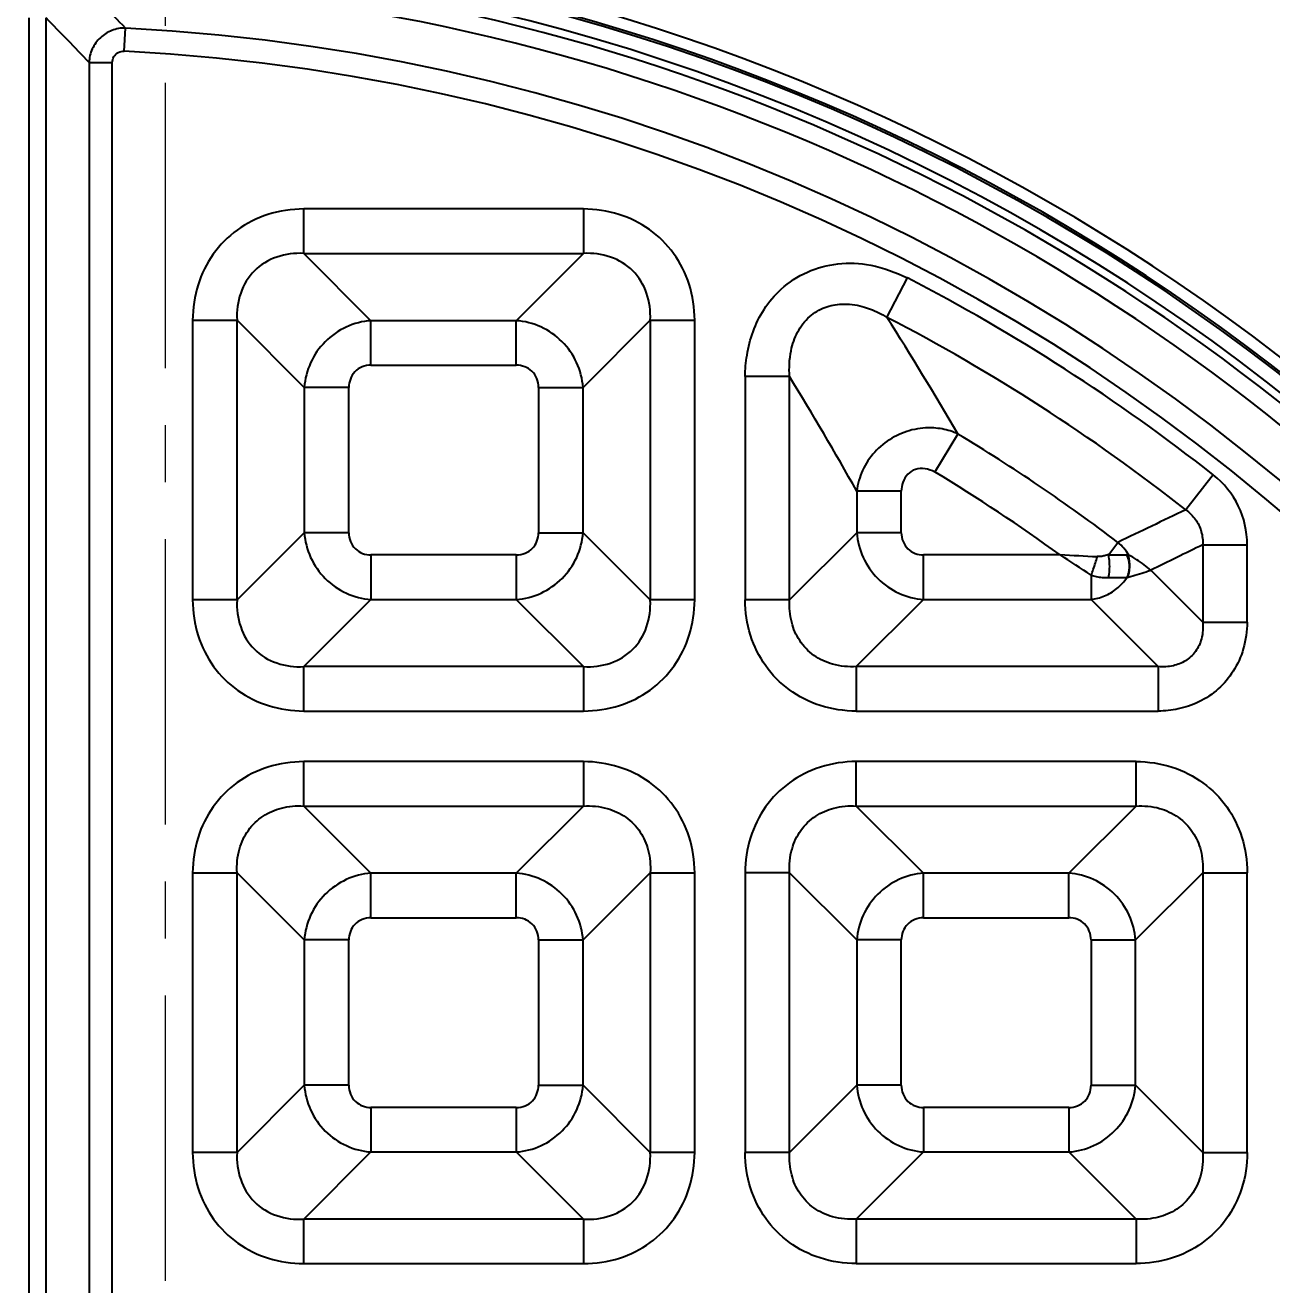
# Model space of a CAD drawing. Header units: millimetres. Extents: x 3054 to 4939, y -1170 to 130.
# Drawn here: x 4605.2 to 4658.5, y -756.1 to -702.3 of the extents above; entities that cross this region are included whole.
import ezdxf

# ---------------------------------------------------------------- set-up
doc = ezdxf.new("R2010")
doc.units = ezdxf.units.MM
doc.header["$LTSCALE"] = 16.335
doc.header["$PDMODE"] = 3
doc.header["$PDSIZE"] = 0.3125
doc.linetypes.add('CENTER', pattern=[0.6, 0.375, -0.075, 0.075, -0.075])
doc.layers.get('0').update_dxf_attribs({"linetype": 'CONTINUOUS'})
doc.layers.get('Defpoints').update_dxf_attribs({"linetype": 'CONTINUOUS'})
doc.layers.add('center', color=1, linetype='CENTER', lineweight=9)
doc.styles.get("Standard").update_dxf_attribs({"font": 'txt', "width": 0.8})
doc.dimstyles.get("Standard").update_dxf_attribs({"dimtxt": 0.15625, "dimasz": 0.1875, "dimexe": 0.125, "dimexo": 0.0625, "dimtad": 0, "dimtih": 1, "dimtoh": 1, "dimdsep": 46, "dimtxsty": 'Standard', "dimcen": 0.09, "dimadec": 0, "dimazin": 0, "dimtp": 0.01, "dimtm": 0.01, "dimtfac": 1, "dimtofl": 0, "dimtmove": 0, "dimatfit": 3, "dimfxl": 0, "dimtolj": 1, "dimarcsym": 0})

# ---------------------------------------------------------------- blocks, each defined once
blk = doc.blocks.new('*D241')
at = {"color": 4, "lineweight": -2}
blk.add_line((4719.639, -743.002), (4780.713, -743.002), dxfattribs=at)
at = {"layer": 'Defpoints', "color": 0}
for p in [(4719.639, -743.002), (4780.713, -743.002), (4611.243, -791.002)]:
    blk.add_point(p, dxfattribs=at)
at = {"color": 6, "insert": (4788.046, -743.002), "char_height": 5, "attachment_point": 5}
blk.add_mtext('\\A1;48.00', dxfattribs=at)
blk = doc.blocks.new('*D242')
at = {"color": 4, "lineweight": -2}
blk.add_line((4697.639, -709.002), (4780.713, -709.002), dxfattribs=at)
at = {"layer": 'Defpoints', "color": 0}
for p in [(4697.639, -709.002), (4780.713, -709.002), (4611.243, -791.002)]:
    blk.add_point(p, dxfattribs=at)
at = {"color": 6, "insert": (4788.046, -709.002), "char_height": 5, "attachment_point": 5}
blk.add_mtext('\\A1;82.00', dxfattribs=at)
blk = doc.blocks.new('*D243')
at = {"color": 4, "lineweight": -2}
blk.add_line((4721.21, -694.001), (4780.713, -694.001), dxfattribs=at)
at = {"layer": 'Defpoints', "color": 0}
for p in [(4721.21, -694.001), (4780.713, -694.001), (4611.243, -791.002)]:
    blk.add_point(p, dxfattribs=at)
at = {"color": 6, "insert": (4788.046, -694.001), "char_height": 5, "attachment_point": 5}
blk.add_mtext('\\A1;97.00', dxfattribs=at)
blk = doc.blocks.new('*D244')
at = {"color": 4, "lineweight": -2}
blk.add_line((4658.639, -680.002), (4780.713, -680.002), dxfattribs=at)
at = {"layer": 'Defpoints', "color": 0}
for p in [(4658.639, -680.002), (4780.713, -680.002), (4611.243, -791.002)]:
    blk.add_point(p, dxfattribs=at)
at = {"color": 6, "insert": (4788.046, -680.002), "char_height": 5, "attachment_point": 5}
blk.add_mtext('\\A1;111.00', dxfattribs=at)
blk = doc.blocks.new('*D245')
at = {"color": 4, "lineweight": -2}
blk.add_line((4615.643, -674.002), (4780.713, -674.002), dxfattribs=at)
at = {"layer": 'Defpoints', "color": 0}
for p in [(4615.643, -674.002), (4780.713, -674.002), (4611.243, -791.002)]:
    blk.add_point(p, dxfattribs=at)
at = {"color": 6, "insert": (4788.713, -674.002), "char_height": 5, "attachment_point": 5}
blk.add_mtext('\\A1;117.00', dxfattribs=at)
blk = doc.blocks.new('*D246')
at = {"color": 4, "lineweight": -2}
for p, q in [((4760.713, -673.002), (4770.713, -667.041)), ((4770.713, -667.041), (4780.713, -667.041)), ((4742.618, -673.002), (4760.713, -673.002))]:
    blk.add_line(p, q, dxfattribs=at)
at = {"layer": 'Defpoints', "color": 0}
for p in [(4780.713, -667.041), (4742.618, -673.002), (4611.243, -791.002)]:
    blk.add_point(p, dxfattribs=at)
at = {"color": 6, "insert": (4788.713, -667.041), "char_height": 5, "attachment_point": 5}
blk.add_mtext('\\A1;118.00', dxfattribs=at)
blk = doc.blocks.new('*D217')
at = {"color": 4, "lineweight": -2}
blk.add_line((4611.243, -642.981), (4611.243, -623.917), dxfattribs=at)
at = {"layer": 'Defpoints', "color": 0}
for p in [(4611.243, -623.917), (4611.243, -642.981), (4611.243, -791.002)]:
    blk.add_point(p, dxfattribs=at)
at = {"color": 6, "insert": (4611.243, -618.917), "char_height": 5, "attachment_point": 5, "rotation": 90}
blk.add_mtext('\\A1;0.00', dxfattribs=at)
blk = doc.blocks.new('*D218')
at = {"color": 4, "lineweight": -2}
for p, q in [((4654.269, -634.173), (4654.269, -624.173)), ((4654.239, -644.173), (4654.269, -634.173)), ((4654.239, -675.602), (4654.239, -644.173))]:
    blk.add_line(p, q, dxfattribs=at)
at = {"layer": 'Defpoints', "color": 0}
for p in [(4654.269, -624.173), (4654.239, -675.602), (4611.243, -791.002)]:
    blk.add_point(p, dxfattribs=at)
at = {"color": 6, "insert": (4654.269, -616.84), "char_height": 5, "attachment_point": 5, "rotation": 90}
blk.add_mtext('\\A1;43.00', dxfattribs=at)
blk = doc.blocks.new('*D252')
at = {"color": 4, "lineweight": -2}
for p, q in [((4693.239, -634.173), (4693.239, -624.173)), ((4694.239, -644.173), (4693.239, -634.173)), ((4694.239, -704.601), (4694.239, -644.173))]:
    blk.add_line(p, q, dxfattribs=at)
at = {"layer": 'Defpoints', "color": 0}
for p in [(4693.239, -624.173), (4694.239, -704.601), (4611.243, -791.002)]:
    blk.add_point(p, dxfattribs=at)
at = {"color": 6, "insert": (4693.239, -616.84), "char_height": 5, "attachment_point": 5, "rotation": 90}
blk.add_mtext('\\A1;83.00', dxfattribs=at)
blk = doc.blocks.new('*D253')
at = {"color": 4, "lineweight": -2}
for p, q in [((4715.239, -634.173), (4715.239, -624.173)), ((4719.239, -644.173), (4715.239, -634.173)), ((4719.239, -738.601), (4719.239, -644.173))]:
    blk.add_line(p, q, dxfattribs=at)
at = {"layer": 'Defpoints', "color": 0}
for p in [(4715.239, -624.173), (4719.239, -738.601), (4611.243, -791.002)]:
    blk.add_point(p, dxfattribs=at)
at = {"color": 6, "insert": (4715.239, -615.84), "char_height": 5, "attachment_point": 5, "rotation": 90}
blk.add_mtext('\\A1;108.00', dxfattribs=at)
blk = doc.blocks.new('*D254')
at = {"color": 4, "lineweight": -2}
blk.add_line((4739.743, -664.202), (4739.743, -624.173), dxfattribs=at)
at = {"layer": 'Defpoints', "color": 0}
for p in [(4739.743, -624.173), (4739.743, -664.202), (4611.243, -791.002)]:
    blk.add_point(p, dxfattribs=at)
at = {"color": 6, "insert": (4739.743, -615.173), "char_height": 5, "attachment_point": 5, "rotation": 90}
blk.add_mtext('\\A1;128.50', dxfattribs=at)
blk = doc.blocks.new('*D222')
at = {"color": 4, "lineweight": -2}
blk.add_line((4502.817, -743.002), (4441.773, -743.002), dxfattribs=at)
at = {"layer": 'Defpoints', "color": 0}
for p in [(4441.773, -743.002), (4502.817, -743.002), (4611.243, -791.002)]:
    blk.add_point(p, dxfattribs=at)
at = {"color": 6, "insert": (4434.439, -743.002), "char_height": 5, "attachment_point": 5}
blk.add_mtext('\\A1;48.00', dxfattribs=at)
blk = doc.blocks.new('*D223')
at = {"color": 4, "lineweight": -2}
blk.add_line((4524.817, -709.002), (4441.773, -709.002), dxfattribs=at)
at = {"layer": 'Defpoints', "color": 0}
for p in [(4441.773, -709.002), (4524.817, -709.002), (4611.243, -791.002)]:
    blk.add_point(p, dxfattribs=at)
at = {"color": 6, "insert": (4434.439, -709.002), "char_height": 5, "attachment_point": 5}
blk.add_mtext('\\A1;82.00', dxfattribs=at)
blk = doc.blocks.new('*D224')
at = {"color": 4, "lineweight": -2}
blk.add_line((4501.275, -694.001), (4441.773, -694.001), dxfattribs=at)
at = {"layer": 'Defpoints', "color": 0}
for p in [(4441.773, -694.001), (4501.275, -694.001), (4611.243, -791.002)]:
    blk.add_point(p, dxfattribs=at)
at = {"color": 6, "insert": (4434.439, -694.001), "char_height": 5, "attachment_point": 5}
blk.add_mtext('\\A1;97.00', dxfattribs=at)
blk = doc.blocks.new('*D225')
at = {"color": 4, "lineweight": -2}
blk.add_line((4563.817, -680.002), (4441.773, -680.002), dxfattribs=at)
at = {"layer": 'Defpoints', "color": 0}
for p in [(4441.773, -680.002), (4563.817, -680.002), (4611.243, -791.002)]:
    blk.add_point(p, dxfattribs=at)
at = {"color": 6, "insert": (4434.439, -680.002), "char_height": 5, "attachment_point": 5}
blk.add_mtext('\\A1;111.00', dxfattribs=at)
blk = doc.blocks.new('*D226')
at = {"color": 4, "lineweight": -2}
blk.add_line((4606.843, -674.002), (4441.773, -674.002), dxfattribs=at)
at = {"layer": 'Defpoints', "color": 0}
for p in [(4441.773, -674.002), (4606.843, -674.002), (4611.243, -791.002)]:
    blk.add_point(p, dxfattribs=at)
at = {"color": 6, "insert": (4433.773, -674.002), "char_height": 5, "attachment_point": 5}
blk.add_mtext('\\A1;117.00', dxfattribs=at)
blk = doc.blocks.new('*D227')
at = {"color": 4, "lineweight": -2}
for p, q in [((4451.773, -667.041), (4441.773, -667.041)), ((4461.773, -673.002), (4451.773, -667.041)), ((4479.867, -673.002), (4461.773, -673.002))]:
    blk.add_line(p, q, dxfattribs=at)
at = {"layer": 'Defpoints', "color": 0}
for p in [(4441.773, -667.041), (4479.867, -673.002), (4611.243, -791.002)]:
    blk.add_point(p, dxfattribs=at)
at = {"color": 6, "insert": (4433.773, -667.041), "char_height": 5, "attachment_point": 5}
blk.add_mtext('\\A1;118.00', dxfattribs=at)
blk = doc.blocks.new('*D233')
at = {"color": 4, "lineweight": -2}
for p, q in [((4568.217, -634.173), (4568.217, -624.173)), ((4568.247, -644.173), (4568.217, -634.173)), ((4568.247, -675.644), (4568.247, -644.173))]:
    blk.add_line(p, q, dxfattribs=at)
at = {"layer": 'Defpoints', "color": 0}
for p in [(4568.217, -624.173), (4568.247, -675.644), (4611.243, -791.002)]:
    blk.add_point(p, dxfattribs=at)
at = {"color": 6, "insert": (4568.217, -616.84), "char_height": 5, "attachment_point": 5, "rotation": 90}
blk.add_mtext('\\A1;43.00', dxfattribs=at)
blk = doc.blocks.new('*D234')
at = {"color": 4, "lineweight": -2}
for p, q in [((4529.217, -634.173), (4529.217, -624.173)), ((4528.247, -644.173), (4529.217, -634.173)), ((4528.247, -704.672), (4528.247, -644.173))]:
    blk.add_line(p, q, dxfattribs=at)
at = {"layer": 'Defpoints', "color": 0}
for p in [(4529.217, -624.173), (4528.247, -704.672), (4611.243, -791.002)]:
    blk.add_point(p, dxfattribs=at)
at = {"color": 6, "insert": (4529.217, -616.84), "char_height": 5, "attachment_point": 5, "rotation": 90}
blk.add_mtext('\\A1;83.00', dxfattribs=at)
blk = doc.blocks.new('*D235')
at = {"color": 4, "lineweight": -2}
for p, q in [((4507.217, -634.173), (4507.217, -624.173)), ((4506.247, -644.173), (4507.217, -634.173)), ((4506.247, -738.601), (4506.247, -644.173))]:
    blk.add_line(p, q, dxfattribs=at)
at = {"layer": 'Defpoints', "color": 0}
for p in [(4507.217, -624.173), (4506.247, -738.601), (4611.243, -791.002)]:
    blk.add_point(p, dxfattribs=at)
at = {"color": 6, "insert": (4507.217, -615.84), "char_height": 5, "attachment_point": 5, "rotation": 90}
blk.add_mtext('\\A1;105.00', dxfattribs=at)
blk = doc.blocks.new('*D236')
at = {"color": 4, "lineweight": -2}
blk.add_line((4482.742, -664.202), (4482.742, -624.173), dxfattribs=at)
at = {"layer": 'Defpoints', "color": 0}
for p in [(4482.742, -624.173), (4482.742, -664.202), (4611.243, -791.002)]:
    blk.add_point(p, dxfattribs=at)
at = {"color": 6, "insert": (4482.742, -615.173), "char_height": 5, "attachment_point": 5, "rotation": 90}
blk.add_mtext('\\A1;128.50', dxfattribs=at)
blk = doc.blocks.new('*D240')
at = {"color": 4, "lineweight": -2}
for p, q in [((4493.943, -636.034), (4493.943, -626.034)), ((4490.742, -646.034), (4493.943, -636.034)), ((4490.742, -781.571), (4490.742, -646.034))]:
    blk.add_line(p, q, dxfattribs=at)
at = {"layer": 'Defpoints', "color": 0}
for p in [(4493.943, -626.034), (4490.742, -781.571), (4611.243, -791.002)]:
    blk.add_point(p, dxfattribs=at)
at = {"color": 6, "insert": (4493.943, -617.368), "char_height": 5, "attachment_point": 5, "rotation": 90}
blk.add_mtext('\\A1;120.50', dxfattribs=at)
blk = doc.blocks.new('*D260')
at = {"color": 4, "lineweight": -2}
blk.add_line((4724.743, -781.571), (4724.743, -624.743), dxfattribs=at)
at = {"layer": 'Defpoints', "color": 0}
for p in [(4724.743, -624.743), (4724.743, -781.571), (4611.243, -791.001)]:
    blk.add_point(p, dxfattribs=at)
at = {"color": 6, "insert": (4724.743, -616.409), "char_height": 5, "attachment_point": 5, "rotation": 90}
blk.add_mtext('\\A1;113.50', dxfattribs=at)

msp = doc.modelspace()

# ---------------------------------------------------------------- linework, layer by layer
at = {"color": 6, "linetype": 'Continuous'}
for p, q in [((4605.397, -701.95), (4605.395, -781.113)), ((4606.138, -781.113), (4606.137, -701.95)), ((4609.475, -703.373), (4609.525, -702.384)), ((4607.972, -703.86), (4608.962, -703.86)), ((4607.972, -703.86), (4607.973, -705.348)), ((4608.962, -779.278), (4608.962, -703.86)), ((4607.973, -705.348), (4607.974, -779.278)), ((4617.149, -712.017), (4617.149, -710.117)), ((4629.106, -710.117), (4617.149, -710.117)), ((4629.106, -710.117), (4629.106, -712.017)), ((4617.149, -712.017), (4620.022, -714.89)), ((4617.149, -712.017), (4629.106, -712.017)), ((4626.233, -714.89), (4629.106, -712.017)), ((4642.076, -714.749), (4642.949, -713.061)), ((4612.398, -714.868), (4612.398, -726.826)), ((4612.398, -714.868), (4614.298, -714.868)), ((4614.298, -726.826), (4614.298, -714.868)), ((4617.171, -717.741), (4614.298, -714.868)), ((4620.022, -716.791), (4620.022, -714.89)), ((4626.233, -714.89), (4620.022, -714.89)), ((4626.233, -716.791), (4626.233, -714.89)), ((4631.957, -714.868), (4629.084, -717.741)), ((4631.957, -714.868), (4631.957, -726.826)), ((4631.957, -714.868), (4633.858, -714.868)), ((4633.858, -726.826), (4633.858, -714.868)), ((4620.022, -716.791), (4626.233, -716.791)), ((4636.015, -717.281), (4636.015, -726.826)), ((4637.916, -717.281), (4636.015, -717.281)), ((4637.916, -726.826), (4637.916, -717.281)), ((4617.171, -717.741), (4617.171, -723.953)), ((4619.072, -717.741), (4617.171, -717.741)), ((4619.072, -723.953), (4619.072, -717.741)), ((4627.184, -717.741), (4627.184, -723.953)), ((4627.184, -717.741), (4629.084, -717.741)), ((4629.084, -723.953), (4629.084, -717.741)), ((4644.129, -721.362), (4645.109, -719.734)), ((4656.026, -721.484), (4654.85, -722.977)), ((4640.789, -722.176), (4640.789, -723.953)), ((4642.689, -722.176), (4640.789, -722.176)), ((4642.689, -723.953), (4642.689, -722.176)), ((4614.298, -726.826), (4617.171, -723.953)), ((4619.072, -723.953), (4617.171, -723.953)), ((4627.184, -723.953), (4629.084, -723.953)), ((4629.084, -723.953), (4631.957, -726.826)), ((4637.916, -726.826), (4640.789, -723.953)), ((4642.689, -723.953), (4640.789, -723.953)), ((4651.557, -724.883), (4651.949, -724.366)), ((4655.575, -724.47), (4655.575, -727.776)), ((4655.575, -724.47), (4657.475, -724.47)), ((4657.475, -727.776), (4657.475, -724.47)), ((4620.022, -724.903), (4620.022, -726.803)), ((4626.233, -724.903), (4620.022, -724.903)), ((4626.233, -724.903), (4626.233, -726.803)), ((4643.639, -726.803), (4643.639, -724.903)), ((4649.482, -724.903), (4643.639, -724.903)), ((4653.355, -725.556), (4655.575, -727.776)), ((4650.801, -725.77), (4650.801, -726.803)), ((4652.331, -725.88), (4651.542, -725.88)), ((4620.022, -726.803), (4617.149, -729.676)), ((4620.022, -726.803), (4626.233, -726.803)), ((4629.106, -729.676), (4626.233, -726.803)), ((4643.639, -726.803), (4640.766, -729.676)), ((4643.639, -726.803), (4650.801, -726.803)), ((4653.674, -729.676), (4650.801, -726.803)), ((4614.298, -726.826), (4612.398, -726.826)), ((4633.858, -726.826), (4631.957, -726.826)), ((4637.916, -726.826), (4636.015, -726.826)), ((4655.575, -727.776), (4657.475, -727.776)), ((4617.149, -731.577), (4617.149, -729.676)), ((4629.106, -729.676), (4617.149, -729.676)), ((4629.106, -729.676), (4629.106, -731.577)), ((4640.766, -729.676), (4640.766, -731.577)), ((4653.674, -729.676), (4640.766, -729.676)), ((4653.674, -729.676), (4653.674, -731.577)), ((4617.149, -731.577), (4629.106, -731.577)), ((4640.766, -731.577), (4653.674, -731.577)), ((4617.149, -735.635), (4617.149, -733.734)), ((4629.106, -733.734), (4617.149, -733.734)), ((4629.106, -733.734), (4629.106, -735.635)), ((4640.766, -735.635), (4640.766, -733.734)), ((4652.724, -733.734), (4640.766, -733.734)), ((4652.724, -735.635), (4652.724, -733.734)), ((4617.149, -735.635), (4620.022, -738.508)), ((4617.149, -735.635), (4629.106, -735.635)), ((4626.233, -738.508), (4629.106, -735.635)), ((4640.766, -735.635), (4652.724, -735.635)), ((4640.766, -735.635), (4643.639, -738.508)), ((4649.851, -738.508), (4652.724, -735.635)), ((4612.398, -738.486), (4612.398, -750.443)), ((4612.398, -738.486), (4614.298, -738.486)), ((4614.298, -750.443), (4614.298, -738.486)), ((4617.171, -741.359), (4614.298, -738.486)), ((4620.022, -740.408), (4620.022, -738.508)), ((4626.233, -738.508), (4620.022, -738.508)), ((4626.233, -740.408), (4626.233, -738.508)), ((4631.957, -738.486), (4629.084, -741.359)), ((4631.957, -738.486), (4631.957, -750.443)), ((4631.957, -738.486), (4633.858, -738.486)), ((4633.858, -750.443), (4633.858, -738.486)), ((4636.015, -738.486), (4636.015, -750.443)), ((4637.916, -738.486), (4636.015, -738.486)), ((4637.916, -750.443), (4637.916, -738.486)), ((4640.789, -741.359), (4637.916, -738.486)), ((4643.639, -740.408), (4643.639, -738.508)), ((4649.851, -738.508), (4643.639, -738.508)), ((4649.851, -740.408), (4649.851, -738.508)), ((4655.575, -738.486), (4652.702, -741.359)), ((4655.575, -738.486), (4655.575, -750.443)), ((4655.575, -738.486), (4657.475, -738.486)), ((4657.475, -750.443), (4657.475, -738.486)), ((4620.022, -740.408), (4626.233, -740.408)), ((4643.639, -740.408), (4649.851, -740.408)), ((4617.171, -741.359), (4617.171, -747.57)), ((4619.072, -741.359), (4617.171, -741.359)), ((4619.072, -747.57), (4619.072, -741.359)), ((4627.184, -741.359), (4627.184, -747.57)), ((4627.184, -741.359), (4629.084, -741.359)), ((4629.084, -747.57), (4629.084, -741.359)), ((4640.789, -741.359), (4640.789, -747.57)), ((4642.689, -741.359), (4640.789, -741.359)), ((4642.689, -747.57), (4642.689, -741.359)), ((4650.801, -741.359), (4650.801, -747.57)), ((4650.801, -741.359), (4652.702, -741.359)), ((4652.702, -747.57), (4652.702, -741.359)), ((4614.298, -750.443), (4617.171, -747.57)), ((4619.072, -747.57), (4617.171, -747.57)), ((4627.184, -747.57), (4629.084, -747.57)), ((4629.084, -747.57), (4631.957, -750.443)), ((4637.916, -750.443), (4640.789, -747.57)), ((4642.689, -747.57), (4640.789, -747.57)), ((4650.801, -747.57), (4652.702, -747.57)), ((4652.702, -747.57), (4655.575, -750.443)), ((4620.022, -748.52), (4620.022, -750.421)), ((4626.233, -748.52), (4620.022, -748.52)), ((4626.233, -748.52), (4626.233, -750.421)), ((4643.639, -748.52), (4643.639, -750.421)), ((4649.851, -748.52), (4643.639, -748.52)), ((4649.851, -748.52), (4649.851, -750.421)), ((4614.298, -750.443), (4612.398, -750.443)), ((4620.022, -750.421), (4617.149, -753.294)), ((4620.022, -750.421), (4626.233, -750.421)), ((4629.106, -753.294), (4626.233, -750.421)), ((4633.858, -750.443), (4631.957, -750.443)), ((4637.916, -750.443), (4636.015, -750.443)), ((4643.639, -750.421), (4640.766, -753.294)), ((4643.639, -750.421), (4649.851, -750.421)), ((4652.724, -753.294), (4649.851, -750.421)), ((4655.575, -750.443), (4657.475, -750.443)), ((4617.149, -755.194), (4617.149, -753.294)), ((4629.106, -753.294), (4617.149, -753.294)), ((4629.106, -753.294), (4629.106, -755.194)), ((4640.766, -753.294), (4640.766, -755.194)), ((4652.724, -753.294), (4640.766, -753.294)), ((4652.724, -753.294), (4652.724, -755.194)), ((4617.149, -755.194), (4629.106, -755.194)), ((4640.766, -755.194), (4652.724, -755.194))]:
    msp.add_line(p, q, dxfattribs=at)
for centre, radius, start, end in [((4611.269, -785.971), 102.28, 28.91984, 173.84027), ((4611.269, -785.971), 102.395, 28.92651, 170.47427), ((4611.269, -785.971), 101.778, 28.91317, 173.80147), ((4611.269, -785.971), 100.622, 28.40074, 331.59927), ((4611.269, -785.971), 100.12, 28.40075, 331.59926), ((4611.269, -785.971), 100.057, 28.37938, 331.62062), ((4611.269, -785.971), 98.859, 28.37934, 331.62065), ((4605.239, -785.971), 87.818, 27.48882, 137.56344), ((4605.239, -785.971), 87.224, 13.52978, 137.63947), ((4605.239, -785.971), 87.317, 27.48942, 137.56349), ((4605.239, -785.971), 86.622, 13.52978, 137.63811), ((4605.239, -785.971), 86.271, 1.61975, 88.38025), ((4439.077, -867.237), 237.127, 44.04396, 44.68981), ((4605.239, -785.971), 85.531, 1.61975, 88.38025), ((4441.27, -862.237), 229.942, 43.53297, 44.19288), ((4605.239, -785.971), 83.696, 2.93582, 87.06418), ((4605.239, -785.971), 82.706, 2.93582, 87.06418), ((4605.239, -785.971), 82.085, 51.77764, 62.65107), ((4488.741, -811.482), 181.298, 30.4021, 32.24624), ((4605.239, -785.971), 80.184, 51.77762, 62.65109), ((4487.72, -808.728), 175.844, 29.48605, 31.3354), ((4605.239, -785.971), 77.311, 52.82949, 58.9546), ((4605.239, -785.971), 75.411, 54.07664, 58.95453), ((4653.685, -724.464), 3.79, 359.9187, 51.8612), ((4812.728, -1056.348), 368.866, 115.34136, 115.84092), ((4650.58, -725.985), 2.121, 30.4873, 49.7695), ((4585.409, -823.71), 117.764, 56.27009, 57.03816), ((4634.786, -1006.002), 281.483, 86.68526, 87.00721)]:
    msp.add_arc(centre, radius, start, end, dxfattribs=at)
for points, knots in [([(4609.525, -702.384), (4609.331, -702.379), (4608.935, -702.449), (4608.429, -702.773), (4608.071, -703.261), (4607.977, -703.66), (4607.972, -703.86)], [0, 0, 0, 0, 0.247277, 0.495788, 0.746172, 1, 1, 1, 1]), ([(4608.962, -703.86), (4608.966, -703.772), (4609.008, -703.595), (4609.209, -703.405), (4609.387, -703.372), (4609.475, -703.373)], [0, 0, 0, 0, 0.33623, 0.664902, 1, 1, 1, 1]), ([(4617.149, -710.117), (4616.631, -710.126), (4615.617, -710.268), (4614.259, -710.95), (4613.213, -712.006), (4612.546, -713.357), (4612.406, -714.359), (4612.398, -714.868)], [0, 0, 0, 0, 0.208153, 0.404601, 0.600135, 0.79522, 1, 1, 1, 1]), ([(4633.858, -714.868), (4633.848, -714.35), (4633.706, -713.336), (4633.025, -711.978), (4631.968, -710.932), (4630.618, -710.265), (4629.616, -710.125), (4629.106, -710.117)], [0, 0, 0, 0, 0.208153, 0.404601, 0.600135, 0.79522, 1, 1, 1, 1]), ([(4617.149, -712.017), (4616.761, -711.994), (4615.984, -712.091), (4614.969, -712.688), (4614.372, -713.703), (4614.275, -714.48), (4614.298, -714.868)], [0, 0, 0, 0, 0.254794, 0.500003, 0.745227, 1, 1, 1, 1]), ([(4631.957, -714.868), (4631.98, -714.48), (4631.883, -713.703), (4631.286, -712.688), (4630.271, -712.091), (4629.494, -711.994), (4629.106, -712.017)], [0, 0, 0, 0, 0.254794, 0.500003, 0.745227, 1, 1, 1, 1]), ([(4636.015, -717.281), (4636.012, -716.972), (4636.078, -716.32), (4636.323, -715.34), (4636.795, -714.363), (4637.564, -713.454), (4638.648, -712.746), (4639.986, -712.392), (4641.48, -712.454), (4642.449, -712.823), (4642.949, -713.061)], [0, 0, 0, 0, 0.093517, 0.197593, 0.304664, 0.419474, 0.554208, 0.690232, 0.832368, 1, 1, 1, 1]), ([(4637.916, -717.28), (4637.888, -716.911), (4637.913, -716.252), (4638.216, -715.361), (4638.717, -714.697), (4639.4, -714.286), (4640.192, -714.136), (4640.737, -714.209), (4641.021, -714.283)], [0, 0, 0, 0, 0.214701, 0.377134, 0.539997, 0.686366, 0.829361, 1, 1, 1, 1]), ([(4641.021, -714.283), (4641.139, -714.315), (4641.378, -714.393), (4641.732, -714.549), (4641.962, -714.677), (4642.076, -714.748)], [0, 0, 0, 0, 0.317383, 0.650063, 1, 1, 1, 1]), ([(4620.022, -714.89), (4619.659, -714.915), (4618.935, -715.102), (4618.021, -715.743), (4617.382, -716.657), (4617.196, -717.379), (4617.171, -717.741)], [0, 0, 0, 0, 0.249666, 0.500527, 0.751123, 1, 1, 1, 1]), ([(4629.084, -717.741), (4629.059, -717.378), (4628.872, -716.654), (4628.232, -715.74), (4627.318, -715.101), (4626.595, -714.915), (4626.233, -714.89)], [0, 0, 0, 0, 0.249665, 0.500526, 0.751122, 1, 1, 1, 1]), ([(4620.022, -716.791), (4619.893, -716.791), (4619.638, -716.842), (4619.315, -717.053), (4619.119, -717.375), (4619.072, -717.62), (4619.072, -717.741)], [0, 0, 0, 0, 0.259809, 0.509834, 0.755075, 1, 1, 1, 1]), ([(4627.184, -717.741), (4627.184, -717.612), (4627.132, -717.357), (4626.921, -717.035), (4626.599, -716.838), (4626.355, -716.791), (4626.233, -716.791)], [0, 0, 0, 0, 0.259809, 0.509834, 0.755075, 1, 1, 1, 1]), ([(4644.078, -719.475), (4643.767, -719.456), (4643.133, -719.516), (4642.255, -719.879), (4641.519, -720.479), (4640.993, -721.264), (4640.823, -721.87), (4640.789, -722.176)], [0, 0, 0, 0, 0.200603, 0.401582, 0.603036, 0.802601, 1, 1, 1, 1]), ([(4645.11, -719.733), (4645.002, -719.684), (4644.779, -719.598), (4644.433, -719.511), (4644.197, -719.483), (4644.078, -719.475)], [0, 0, 0, 0, 0.333583, 0.66661, 1, 1, 1, 1]), ([(4644.129, -721.362), (4643.997, -721.293), (4643.72, -721.195), (4643.291, -721.214), (4642.932, -721.433), (4642.743, -721.788), (4642.69, -722.049), (4642.689, -722.176)], [0, 0, 0, 0, 0.221108, 0.423873, 0.613866, 0.812498, 1, 1, 1, 1]), ([(4654.85, -722.977), (4655.007, -723.088), (4655.286, -723.362), (4655.541, -723.889), (4655.584, -724.277), (4655.575, -724.47)], [0, 0, 0, 0, 0.335095, 0.664857, 1, 1, 1, 1]), ([(4617.171, -723.953), (4617.196, -724.315), (4617.383, -725.04), (4618.024, -725.954), (4618.937, -726.592), (4619.66, -726.779), (4620.022, -726.803)], [0, 0, 0, 0, 0.249667, 0.500527, 0.751123, 1, 1, 1, 1]), ([(4619.072, -723.953), (4619.072, -724.081), (4619.123, -724.336), (4619.334, -724.659), (4619.656, -724.856), (4619.9, -724.903), (4620.022, -724.903)], [0, 0, 0, 0, 0.259809, 0.509835, 0.755075, 1, 1, 1, 1]), ([(4626.233, -726.803), (4626.596, -726.779), (4627.32, -726.592), (4628.234, -725.951), (4628.873, -725.037), (4629.059, -724.314), (4629.084, -723.953)], [0, 0, 0, 0, 0.249668, 0.500529, 0.751126, 1, 1, 1, 1]), ([(4626.233, -724.903), (4626.362, -724.903), (4626.617, -724.851), (4626.94, -724.64), (4627.137, -724.319), (4627.184, -724.074), (4627.184, -723.953)], [0, 0, 0, 0, 0.259809, 0.509834, 0.755075, 1, 1, 1, 1]), ([(4640.789, -723.953), (4640.813, -724.315), (4641, -725.04), (4641.641, -725.954), (4642.555, -726.592), (4643.278, -726.779), (4643.639, -726.803)], [0, 0, 0, 0, 0.24967, 0.500529, 0.751124, 1, 1, 1, 1]), ([(4642.689, -723.953), (4642.689, -724.081), (4642.741, -724.336), (4642.951, -724.659), (4643.273, -724.856), (4643.518, -724.903), (4643.639, -724.903)], [0, 0, 0, 0, 0.259809, 0.509834, 0.755075, 1, 1, 1, 1]), ([(4650.801, -725.771), (4650.835, -725.689), (4650.901, -725.515), (4650.988, -725.255), (4651.039, -725.076), (4651.062, -724.99)], [0, 0, 0, 0, 0.320663, 0.676493, 1, 1, 1, 1]), ([(4651.557, -724.883), (4651.496, -724.893), (4651.389, -724.941), (4651.222, -724.972), (4651.114, -724.978), (4651.061, -724.976)], [0, 0, 0, 0, 0.365618, 0.685762, 1, 1, 1, 1]), ([(4651.542, -725.88), (4651.566, -725.777), (4651.597, -725.559), (4651.598, -725.23), (4651.567, -725.009), (4651.542, -724.903)], [0, 0, 0, 0, 0.322186, 0.667533, 1, 1, 1, 1]), ([(4651.542, -724.903), (4651.646, -724.903), (4651.839, -724.903), (4652.101, -724.903), (4652.26, -724.903), (4652.331, -724.903)], [0, 0, 0, 0, 0.394918, 0.733122, 1, 1, 1, 1]), ([(4652.33, -725.882), (4652.359, -725.822), (4652.407, -725.696), (4652.443, -725.494), (4652.443, -725.289), (4652.406, -725.088), (4652.358, -724.961), (4652.329, -724.901)], [0, 0, 0, 0, 0.197204, 0.398595, 0.601493, 0.802995, 1, 1, 1, 1]), ([(4652.407, -724.909), (4652.399, -724.907), (4652.382, -724.903), (4652.356, -724.901), (4652.339, -724.902), (4652.331, -724.903)], [0, 0, 0, 0, 0.339855, 0.671201, 1, 1, 1, 1]), ([(4652.368, -725.856), (4652.391, -725.796), (4652.426, -725.671), (4652.453, -725.481), (4652.456, -725.29), (4652.437, -725.101), (4652.408, -724.977), (4652.389, -724.917)], [0, 0, 0, 0, 0.202659, 0.403244, 0.60264, 0.801403, 1, 1, 1, 1]), ([(4653.355, -725.556), (4653.265, -725.473), (4653.069, -725.314), (4652.751, -725.1), (4652.524, -724.971), (4652.407, -724.909)], [0, 0, 0, 0, 0.320014, 0.655525, 1, 1, 1, 1]), ([(4653.355, -725.556), (4653.29, -725.584), (4652.973, -725.706), (4652.645, -725.798), (4652.383, -725.862)], [0, 0, 0, 0, 0.20777, 1, 1, 1, 1]), ([(4651.542, -725.88), (4651.457, -725.883), (4651.288, -725.881), (4651.038, -725.849), (4650.877, -725.801), (4650.801, -725.77)], [0, 0, 0, 0, 0.337571, 0.67219, 1, 1, 1, 1]), ([(4650.801, -726.803), (4650.997, -726.782), (4651.393, -726.678), (4651.924, -726.36), (4652.211, -726.052), (4652.331, -725.88)], [0, 0, 0, 0, 0.322845, 0.657934, 1, 1, 1, 1]), ([(4612.398, -726.826), (4612.407, -727.343), (4612.549, -728.357), (4613.231, -729.715), (4614.287, -730.761), (4615.638, -731.428), (4616.639, -731.569), (4617.149, -731.577)], [0, 0, 0, 0, 0.208153, 0.404601, 0.600135, 0.79522, 1, 1, 1, 1]), ([(4614.298, -726.826), (4614.275, -727.213), (4614.372, -727.99), (4614.969, -729.005), (4615.984, -729.602), (4616.761, -729.699), (4617.149, -729.676)], [0, 0, 0, 0, 0.254794, 0.500003, 0.745227, 1, 1, 1, 1]), ([(4629.106, -731.577), (4629.624, -731.568), (4630.638, -731.426), (4631.996, -730.744), (4633.042, -729.688), (4633.709, -728.337), (4633.85, -727.335), (4633.858, -726.826)], [0, 0, 0, 0, 0.208153, 0.404601, 0.600135, 0.79522, 1, 1, 1, 1]), ([(4629.106, -729.676), (4629.494, -729.7), (4630.271, -729.602), (4631.286, -729.005), (4631.883, -727.99), (4631.98, -727.213), (4631.957, -726.826)], [0, 0, 0, 0, 0.254794, 0.500003, 0.745227, 1, 1, 1, 1]), ([(4640.766, -731.577), (4640.244, -731.577), (4639.223, -731.422), (4637.867, -730.738), (4636.825, -729.683), (4636.163, -728.338), (4636.015, -727.335), (4636.015, -726.826)], [0, 0, 0, 0, 0.209973, 0.407076, 0.600298, 0.795169, 1, 1, 1, 1]), ([(4640.766, -729.676), (4640.428, -729.696), (4639.782, -729.639), (4638.926, -729.241), (4638.307, -728.598), (4637.946, -727.76), (4637.896, -727.145), (4637.916, -726.826)], [0, 0, 0, 0, 0.221646, 0.414002, 0.605103, 0.790659, 1, 1, 1, 1]), ([(4657.475, -727.776), (4657.464, -728.16), (4657.371, -728.899), (4656.927, -729.881), (4656.266, -730.666), (4655.443, -731.214), (4654.554, -731.509), (4653.958, -731.581), (4653.674, -731.577)], [0, 0, 0, 0, 0.192981, 0.368447, 0.533532, 0.701789, 0.85754, 1, 1, 1, 1]), ([(4655.575, -727.776), (4655.595, -728.012), (4655.568, -728.458), (4655.3, -729.047), (4654.862, -729.453), (4654.296, -729.675), (4653.888, -729.695), (4653.674, -729.676)], [0, 0, 0, 0, 0.229386, 0.422259, 0.611969, 0.792321, 1, 1, 1, 1]), ([(4617.149, -733.734), (4616.631, -733.743), (4615.617, -733.885), (4614.259, -734.567), (4613.213, -735.623), (4612.546, -736.974), (4612.406, -737.976), (4612.398, -738.486)], [0, 0, 0, 0, 0.20814, 0.404556, 0.600101, 0.795212, 1, 1, 1, 1]), ([(4633.858, -738.486), (4633.848, -737.968), (4633.706, -736.953), (4633.024, -735.595), (4631.968, -734.549), (4630.617, -733.883), (4629.616, -733.742), (4629.106, -733.734)], [0, 0, 0, 0, 0.208187, 0.404674, 0.600207, 0.795238, 1, 1, 1, 1]), ([(4640.766, -733.734), (4640.248, -733.734), (4639.229, -733.887), (4637.87, -734.57), (4636.822, -735.631), (4636.162, -736.979), (4636.015, -737.98), (4636.015, -738.486)], [0, 0, 0, 0, 0.208218, 0.406157, 0.601012, 0.796759, 1, 1, 1, 1]), ([(4652.724, -733.734), (4653.246, -733.734), (4654.268, -733.889), (4655.623, -734.573), (4656.665, -735.628), (4657.327, -736.973), (4657.475, -737.976), (4657.475, -738.486)], [0, 0, 0, 0, 0.209973, 0.407076, 0.600298, 0.795169, 1, 1, 1, 1]), ([(4614.298, -738.486), (4614.278, -738.147), (4614.335, -737.501), (4614.734, -736.644), (4615.377, -736.026), (4616.215, -735.665), (4616.829, -735.616), (4617.149, -735.635)], [0, 0, 0, 0, 0.221835, 0.414242, 0.605288, 0.790745, 1, 1, 1, 1]), ([(4629.106, -735.635), (4629.445, -735.615), (4630.091, -735.672), (4630.947, -736.071), (4631.566, -736.714), (4631.927, -737.552), (4631.976, -738.166), (4631.957, -738.486)], [0, 0, 0, 0, 0.221836, 0.414242, 0.605288, 0.790746, 1, 1, 1, 1]), ([(4637.916, -738.486), (4637.895, -738.147), (4637.952, -737.502), (4638.351, -736.645), (4638.994, -736.027), (4639.832, -735.665), (4640.447, -735.616), (4640.766, -735.635)], [0, 0, 0, 0, 0.221646, 0.414002, 0.605103, 0.790659, 1, 1, 1, 1]), ([(4652.724, -735.635), (4653.06, -735.615), (4653.702, -735.671), (4654.559, -736.069), (4655.179, -736.714), (4655.544, -737.553), (4655.594, -738.166), (4655.575, -738.486)], [0, 0, 0, 0, 0.21998, 0.412518, 0.605434, 0.791016, 1, 1, 1, 1]), ([(4620.022, -738.508), (4619.659, -738.533), (4618.935, -738.72), (4618.021, -739.36), (4617.382, -740.274), (4617.196, -740.997), (4617.171, -741.359)], [0, 0, 0, 0, 0.249666, 0.500527, 0.751123, 1, 1, 1, 1]), ([(4629.084, -741.359), (4629.059, -740.996), (4628.872, -740.271), (4628.232, -739.357), (4627.318, -738.719), (4626.595, -738.532), (4626.233, -738.508)], [0, 0, 0, 0, 0.249665, 0.500526, 0.751122, 1, 1, 1, 1]), ([(4643.639, -738.508), (4643.277, -738.533), (4642.552, -738.72), (4641.638, -739.36), (4640.999, -740.274), (4640.813, -740.997), (4640.789, -741.359)], [0, 0, 0, 0, 0.249668, 0.500528, 0.751123, 1, 1, 1, 1]), ([(4652.702, -741.359), (4652.677, -740.996), (4652.49, -740.271), (4651.849, -739.357), (4650.935, -738.719), (4650.212, -738.532), (4649.851, -738.508)], [0, 0, 0, 0, 0.249665, 0.500526, 0.751122, 1, 1, 1, 1]), ([(4620.022, -740.408), (4619.893, -740.408), (4619.638, -740.46), (4619.315, -740.671), (4619.119, -740.992), (4619.072, -741.237), (4619.072, -741.359)], [0, 0, 0, 0, 0.259809, 0.509834, 0.755075, 1, 1, 1, 1]), ([(4627.184, -741.359), (4627.184, -741.23), (4627.132, -740.975), (4626.921, -740.652), (4626.599, -740.455), (4626.355, -740.408), (4626.233, -740.408)], [0, 0, 0, 0, 0.259809, 0.509834, 0.755075, 1, 1, 1, 1]), ([(4643.639, -740.408), (4643.51, -740.408), (4643.256, -740.46), (4642.933, -740.671), (4642.736, -740.992), (4642.689, -741.237), (4642.689, -741.359)], [0, 0, 0, 0, 0.25981, 0.509835, 0.755075, 1, 1, 1, 1]), ([(4650.801, -741.359), (4650.801, -741.23), (4650.749, -740.975), (4650.539, -740.652), (4650.217, -740.455), (4649.972, -740.408), (4649.851, -740.408)], [0, 0, 0, 0, 0.259809, 0.509834, 0.755075, 1, 1, 1, 1]), ([(4617.171, -747.57), (4617.196, -747.933), (4617.383, -748.657), (4618.024, -749.571), (4618.937, -750.21), (4619.66, -750.396), (4620.022, -750.421)], [0, 0, 0, 0, 0.249667, 0.500527, 0.751123, 1, 1, 1, 1]), ([(4619.072, -747.57), (4619.072, -747.699), (4619.123, -747.954), (4619.334, -748.276), (4619.656, -748.473), (4619.9, -748.52), (4620.022, -748.52)], [0, 0, 0, 0, 0.259809, 0.509834, 0.755075, 1, 1, 1, 1]), ([(4626.233, -750.421), (4626.596, -750.396), (4627.32, -750.209), (4628.234, -749.568), (4628.873, -748.655), (4629.059, -747.932), (4629.084, -747.57)], [0, 0, 0, 0, 0.249668, 0.500529, 0.751126, 1, 1, 1, 1]), ([(4626.233, -748.52), (4626.362, -748.52), (4626.617, -748.469), (4626.94, -748.258), (4627.137, -747.936), (4627.184, -747.692), (4627.184, -747.57)], [0, 0, 0, 0, 0.259809, 0.509834, 0.755075, 1, 1, 1, 1]), ([(4640.789, -747.57), (4640.813, -747.933), (4641, -748.657), (4641.641, -749.571), (4642.555, -750.21), (4643.278, -750.396), (4643.639, -750.421)], [0, 0, 0, 0, 0.24967, 0.500529, 0.751124, 1, 1, 1, 1]), ([(4642.689, -747.57), (4642.689, -747.699), (4642.741, -747.954), (4642.951, -748.276), (4643.273, -748.473), (4643.518, -748.52), (4643.639, -748.52)], [0, 0, 0, 0, 0.259809, 0.509834, 0.755075, 1, 1, 1, 1]), ([(4649.851, -750.421), (4650.214, -750.396), (4650.938, -750.209), (4651.852, -749.568), (4652.491, -748.655), (4652.677, -747.932), (4652.702, -747.57)], [0, 0, 0, 0, 0.24967, 0.50053, 0.751126, 1, 1, 1, 1]), ([(4612.398, -750.443), (4612.407, -750.961), (4612.549, -751.975), (4613.231, -753.333), (4614.287, -754.379), (4615.638, -755.046), (4616.639, -755.186), (4617.149, -755.194)], [0, 0, 0, 0, 0.208153, 0.404601, 0.600135, 0.79522, 1, 1, 1, 1]), ([(4614.298, -750.443), (4614.275, -750.831), (4614.372, -751.608), (4614.969, -752.623), (4615.984, -753.22), (4616.761, -753.317), (4617.149, -753.294)], [0, 0, 0, 0, 0.254794, 0.500003, 0.745227, 1, 1, 1, 1]), ([(4629.106, -755.194), (4629.624, -755.185), (4630.638, -755.043), (4631.996, -754.361), (4633.042, -753.305), (4633.709, -751.954), (4633.85, -750.952), (4633.858, -750.443)], [0, 0, 0, 0, 0.208153, 0.404601, 0.600135, 0.79522, 1, 1, 1, 1]), ([(4629.106, -753.294), (4629.494, -753.317), (4630.271, -753.22), (4631.286, -752.623), (4631.883, -751.608), (4631.98, -750.831), (4631.957, -750.443)], [0, 0, 0, 0, 0.254794, 0.500003, 0.745227, 1, 1, 1, 1]), ([(4640.766, -755.194), (4640.244, -755.194), (4639.223, -755.039), (4637.867, -754.355), (4636.825, -753.3), (4636.163, -751.955), (4636.015, -750.953), (4636.015, -750.443)], [0, 0, 0, 0, 0.209973, 0.407076, 0.600298, 0.795169, 1, 1, 1, 1]), ([(4640.766, -753.294), (4640.428, -753.314), (4639.782, -753.257), (4638.926, -752.858), (4638.307, -752.216), (4637.946, -751.377), (4637.896, -750.763), (4637.916, -750.443)], [0, 0, 0, 0, 0.221646, 0.414002, 0.605103, 0.790659, 1, 1, 1, 1]), ([(4657.475, -750.443), (4657.475, -750.966), (4657.32, -751.987), (4656.636, -753.342), (4655.581, -754.384), (4654.236, -755.046), (4653.234, -755.194), (4652.724, -755.194)], [0, 0, 0, 0, 0.209973, 0.407076, 0.600298, 0.795169, 1, 1, 1, 1]), ([(4655.575, -750.443), (4655.595, -750.782), (4655.538, -751.427), (4655.139, -752.283), (4654.496, -752.902), (4653.658, -753.263), (4653.044, -753.313), (4652.724, -753.294)], [0, 0, 0, 0, 0.221644, 0.414001, 0.605102, 0.790659, 1, 1, 1, 1])]:
    msp.add_open_spline(points, degree=3, knots=knots, dxfattribs=at)
for points in [[(4655.575, -724.47), (4655.204, -724.649), (4654.466, -725.014), (4653.724, -725.374), (4653.355, -725.556)], [(4652.383, -725.862), (4652.372, -725.865), (4652.36, -725.868), (4652.349, -725.873)], [(4649.851, -748.52), (4650.106, -748.52), (4650.603, -748.323), (4650.801, -747.826), (4650.801, -747.57)]]:
    msp.add_open_spline(points, degree=3, dxfattribs=at)
at = {"layer": 'center', "color": 1, "linetype": 'CENTER', "ltscale": 1.990328}
msp.add_line((4611.243, -951.001), (4611.243, -631.001), dxfattribs=at)

# ---------------------------------------------------------------- dimensions: what is measured, and where the dimension line sits
for feature_location, offset, dtype, origin, picture, middle in [((4482.742, -664.202), (0, 40.029), 1, (4611.243, -791.002), '*D236', (4482.742, -615.173)), ((4739.743, -664.202), (0, 40.029), 1, (4611.243, -791.002), '*D254', (4739.743, -615.173)), ((4506.247, -738.601), (0.97, 114.428), 1, (4611.243, -791.002), '*D235', (4507.217, -615.84)), ((4719.239, -738.601), (-4, 114.428), 1, (4611.243, -791.002), '*D253', (4715.239, -615.84)), ((4724.743, -781.571), (0, 156.828), 1, (4611.243, -791.001), '*D260', (4724.743, -616.409)), ((4490.742, -781.571), (3.202, 155.536), 1, (4611.243, -791.002), '*D240', (4493.943, -617.368)), ((4528.247, -704.672), (0.97, 80.499), 1, (4611.243, -791.002), '*D234', (4529.217, -616.84)), ((4568.247, -675.644), (-0.03, 51.471), 1, (4611.243, -791.002), '*D233', (4568.217, -616.84)), ((4654.239, -675.602), (0.03, 51.429), 1, (4611.243, -791.002), '*D218', (4654.269, -616.84)), ((4694.239, -704.601), (-1, 80.428), 1, (4611.243, -791.002), '*D252', (4693.239, -616.84)), ((4611.24263372, -642.981327899), (0, 19.064482636), 1, (4611.24263372, -791.001835102), '*D217', (4611.24263372, -618.916845262)), ((4479.867, -673.002), (-38.094, 5.961), 0, (4611.243, -791.002), '*D227', (4433.773, -667.041)), ((4742.618, -673.002), (38.094, 5.961), 0, (4611.243, -791.002), '*D246', (4788.713, -667.041)), ((4606.843, -674.002), (-165.07, 0), 0, (4611.243, -791.002), '*D226', (4433.773, -674.002)), ((4615.643, -674.002), (165.07, 0), 0, (4611.243, -791.002), '*D245', (4788.713, -674.002)), ((4563.817, -680.002), (-122.044, 0), 0, (4611.243, -791.002), '*D225', (4434.439, -680.002)), ((4658.639, -680.002), (122.074, 0), 0, (4611.243, -791.002), '*D244', (4788.046, -680.002)), ((4501.275, -694.001), (-59.503, 0), 0, (4611.243, -791.002), '*D224', (4434.439, -694.001)), ((4721.21, -694.001), (59.503, 0), 0, (4611.243, -791.002), '*D243', (4788.046, -694.001)), ((4524.817, -709.002), (-83.044, 0), 0, (4611.243, -791.002), '*D223', (4434.439, -709.002)), ((4697.639, -709.002), (83.074, 0), 0, (4611.243, -791.002), '*D242', (4788.046, -709.002)), ((4502.817, -743.002), (-61.044, 0), 0, (4611.243, -791.002), '*D222', (4434.439, -743.002)), ((4719.639, -743.002), (61.074, 0), 0, (4611.243, -791.002), '*D241', (4788.046, -743.002))]:
    dim = msp.add_ordinate_dim(feature_location=feature_location, offset=offset, dtype=dtype, origin=origin, dimstyle='Standard', override={"dimtxt": 5, "dimasz": 5, "dimexe": 0, "dimexo": 0, "dimgap": 0, "dimtih": 0, "dimtoh": 0, "dimzin": 0, "dimcen": 0, "dimclrd": 4, "dimclre": 4, "dimclrt": 6, "dimadec": 2, "dimtp": 0, "dimtm": 0, "dimtzin": 0})
    dim.commit()
    dim.dimension.update_dxf_attribs({"geometry": picture, "text_midpoint": middle})

doc.saveas('drawing.dxf')
